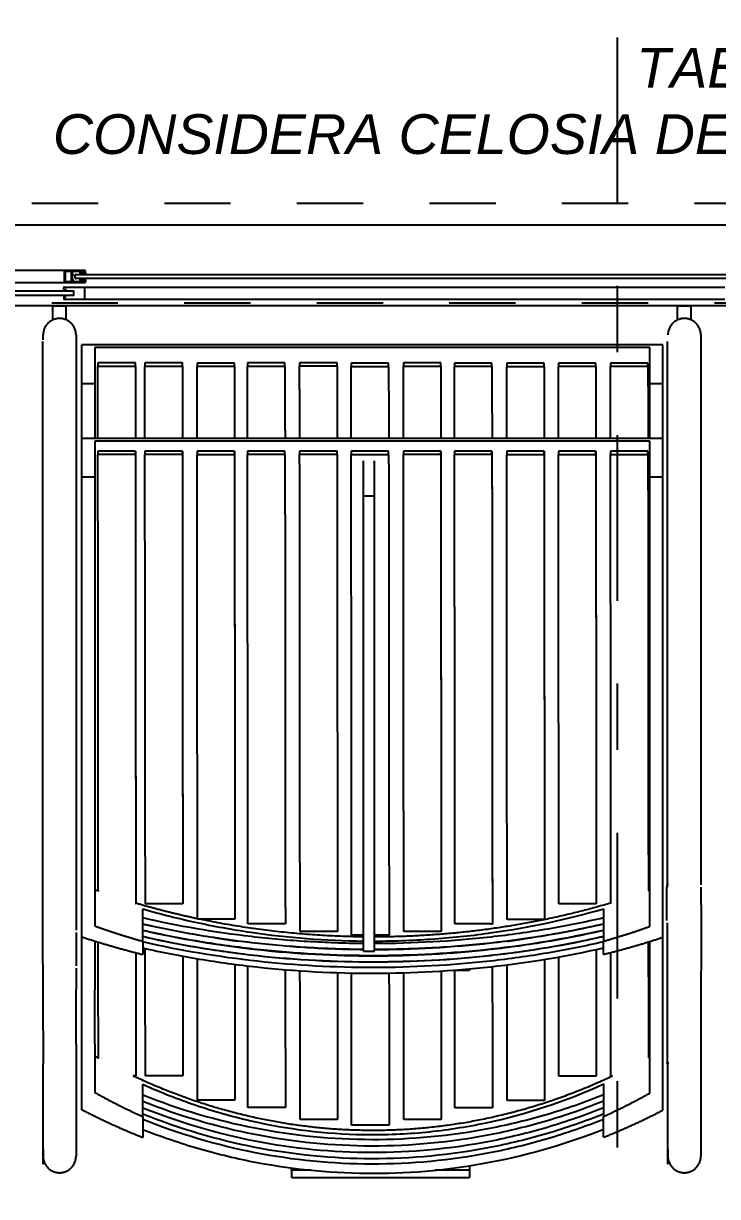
# Model space of a CAD drawing. Header units: millimetres. Extents: x 340 to 1003762, y 22 to 362022.
# Drawn here: x 395.255 to 396.302, y 86.805 to 88.574 of the extents above; entities that cross this region are included whole.
import ezdxf
from ezdxf.xclip import XClip

# ---------------------------------------------------------------- set-up
doc = ezdxf.new("R2010")
doc.units = ezdxf.units.MM
doc.header["$XCLIPFRAME"] = 0
for name, pattern in [('LSBB_P_002 - PLANTA 1° NIVEL SALA DE VENTAS$0$DASHDOT2', [0.5, 0.25, -0.125, 0, -0.125]), ('LSBB_P_002 - PLANTA 1° NIVEL SALA DE VENTAS$0$HIDDEN', [0.375, 0.25, -0.125]), ('LSBB_P_002 - PLANTA 1° NIVEL SALA DE VENTAS$0$HIDDEN2', [0.1875, 0.125, -0.0625])]:
    doc.linetypes.add(name, pattern=pattern)
for name, color, linetype in [('LSBB_P_002 - PLANTA 1° NIVEL SALA DE VENTAS$0$A-LAYOUT', 7, 'Continuous'), ('LSBB_P_002 - PLANTA 1° NIVEL SALA DE VENTAS$0$A-SALA-MUEB-ESPC', 1, 'Continuous'), ('LSBB_P_002 - PLANTA 1° NIVEL SALA DE VENTAS$0$A-Textos', 2, 'Continuous'), ('LSBB_P_002 - PLANTA 1° NIVEL SALA DE VENTAS$0$A-VENTANAS', 8, 'Continuous'), ('LSBB_P_002 - PLANTA 1° NIVEL SALA DE VENTAS$0$CRISTAL', 2, 'Continuous'), ('LSBB_P_002 - PLANTA 1° NIVEL SALA DE VENTAS$0$EJES', 8, 'LSBB_P_002 - PLANTA 1° NIVEL SALA DE VENTAS$0$DASHDOT2'), ('LSBB_P_002 - PLANTA 1° NIVEL SALA DE VENTAS$0$PROYECCIONES', 6, 'LSBB_P_002 - PLANTA 1° NIVEL SALA DE VENTAS$0$HIDDEN'), ('LSBB_P_002 - PLANTA 1° NIVEL SALA DE VENTAS$0$VIDRIOFONDOS', 4, 'Continuous'), ('XREF', 7, 'Continuous')]:
    doc.layers.add(name, color=color, linetype=linetype)
doc.styles.add('LSBB_P_002 - PLANTA 1° NIVEL SALA DE VENTAS$0$ROMANS', font='romans')

# ---------------------------------------------------------------- blocks, each defined once
blk = doc.blocks.new('LSBB_P_002 - PLANTA 1° NIVEL SALA DE VENTAS$0$A$C287752531')
at = {"color": 0, "linetype": 'ByBlock'}
for p, q in [((-0.2544, 0.0027), (-0.2544, -0.0146)), ((-0.2232, 0.0032), (-0.2539, 0.0032)), ((-0.2227, -0.0006), (-0.2227, 0.0027)), ((0.7477, -0.0006), (0.7477, 0.0027)), ((0.7482, 0.0032), (0.7789, 0.0032)), ((0.7794, 0.0027), (0.7794, -0.0146)), ((-0.2232, -0.0152), (-0.2539, -0.0152)), ((-0.2257, -0.0001), (-0.2257, -0.0008)), ((-0.2257, -0.0118), (-0.2257, -0.0112)), ((-0.2232, -0.0011), (-0.2254, -0.0011)), ((-0.2232, -0.0108), (-0.2254, -0.0108)), ((-0.2227, -0.0114), (-0.2227, -0.0146)), ((0.7477, -0.0114), (0.7477, -0.0146)), ((0.7482, -0.0011), (0.7503, -0.0011)), ((0.7482, -0.0108), (0.7503, -0.0108)), ((0.7482, -0.0152), (0.7789, -0.0152)), ((0.7507, -0.0001), (0.7507, -0.0008)), ((0.7507, -0.0118), (0.7507, -0.0112))]:
    blk.add_line(p, q, dxfattribs=at)
for centre, radius, start, end in [((-0.2539, 0.0027), 0.00054, 90, 180), ((-0.2254, -0.0001), 0.000324, 90, 180), ((-0.2232, 0.0027), 0.00054, 360, 90), ((0.7482, 0.0027), 0.00054, 90, 180), ((0.7789, 0.0027), 0.00054, 360, 90), ((-0.2539, -0.0146), 0.00054, 180, 270), ((-0.2254, -0.0008), 0.000324, 180, 270), ((-0.2254, -0.0112), 0.000324, 90, 180), ((-0.2254, -0.0118), 0.000324, 180, 270), ((-0.2232, -0.0006), 0.00054, 270, 360), ((-0.2232, -0.0114), 0.00054, 360, 90), ((-0.2232, -0.0146), 0.00054, 270, 360), ((0.7482, -0.0006), 0.00054, 180, 270), ((0.7482, -0.0114), 0.00054, 90, 180), ((0.7482, -0.0146), 0.00054, 180, 270), ((0.7503, -0.0008), 0.000324, 270, 360), ((0.7503, -0.0112), 0.000324, 360, 90), ((0.7789, -0.0146), 0.00054, 270, 360)]:
    blk.add_arc(centre, radius, start, end, dxfattribs=at)
at = {"layer": 'LSBB_P_002 - PLANTA 1° NIVEL SALA DE VENTAS$0$CRISTAL', "color": 8, "linetype": 'ByBlock'}
for p, q in [((-0.2382, -0.0039), (-0.2382, -0.008)), ((0.7621, -0.0028), (-0.2371, -0.0028)), ((-0.2371, -0.0091), (0.7621, -0.0091)), ((0.7632, -0.0039), (0.7632, -0.008))]:
    blk.add_line(p, q, dxfattribs=at)
for centre, start, end in [((-0.2371, -0.0039), 90, 180), ((-0.2371, -0.008), 180, 270), ((0.7621, -0.0039), 0, 90), ((0.7621, -0.008), 270, 0)]:
    blk.add_arc(centre, 0.00108, start, end, dxfattribs=at)
blk = doc.blocks.new('LSBB_P_002 - PLANTA 1° NIVEL SALA DE VENTAS$0$A$C1A6A4195')
at = {"layer": 'LSBB_P_002 - PLANTA 1° NIVEL SALA DE VENTAS$0$A-VENTANAS'}
for p, q in [((-5.343, -0.0499), (-5.343, -0.0326)), ((-5.3118, -0.0321), (-5.3424, -0.0321)), ((-5.3415, -0.0484), (-5.3415, -0.0342)), ((-5.3329, -0.0336), (-5.3409, -0.0336)), ((-5.3324, -0.0484), (-5.3324, -0.0342)), ((-5.3308, -0.0377), (-5.3308, -0.0342)), ((-5.3199, -0.0336), (-5.3302, -0.0336)), ((-5.3193, -0.0359), (-5.3193, -0.0342)), ((-5.3178, -0.0339), (-5.3178, -0.0348)), ((-5.3131, -0.0336), (-5.3175, -0.0336)), ((-5.3167, -0.0351), (-5.3175, -0.0351)), ((-5.3131, -0.0351), (-5.3139, -0.0351)), ((-5.3128, -0.0339), (-5.3128, -0.0348)), ((-5.3113, -0.0359), (-5.3113, -0.0326)), ((-5.3118, -0.0505), (-5.3424, -0.0505)), ((-5.3329, -0.049), (-5.3409, -0.049)), ((-5.3308, -0.0484), (-5.3308, -0.0394)), ((-5.3308, -0.0449), (-5.3308, -0.0484)), ((-5.33, -0.038), (-5.3304, -0.038)), ((-5.33, -0.0391), (-5.3304, -0.0391)), ((-5.33, -0.0445), (-5.3304, -0.0445)), ((-5.33, -0.046), (-5.3304, -0.046)), ((-5.3199, -0.049), (-5.3302, -0.049)), ((-5.3297, -0.0388), (-5.3297, -0.0384)), ((-5.3297, -0.0464), (-5.3297, -0.0468)), ((-5.3193, -0.0467), (-5.3193, -0.0484)), ((-5.3167, -0.0364), (-5.3188, -0.0364)), ((-5.3167, -0.0462), (-5.3188, -0.0462)), ((-5.3178, -0.0486), (-5.3178, -0.0478)), ((-5.3167, -0.0475), (-5.3175, -0.0475)), ((-5.3131, -0.049), (-5.3175, -0.049)), ((-5.3164, -0.0354), (-5.3164, -0.0361)), ((-5.3164, -0.0471), (-5.3164, -0.0465)), ((-5.3142, -0.0354), (-5.3142, -0.0361)), ((-5.3142, -0.0471), (-5.3142, -0.0465)), ((-5.3118, -0.0364), (-5.3139, -0.0364)), ((-5.3118, -0.0462), (-5.3139, -0.0462)), ((-5.3131, -0.0475), (-5.3139, -0.0475)), ((-5.3128, -0.0486), (-5.3128, -0.0478)), ((-5.3113, -0.0467), (-5.3113, -0.0499))]:
    blk.add_line(p, q, dxfattribs=at)
for points in [[(-1.3472, 0.0364), (-6.3071, 0.0364)], [(-1.3064, -0.0852), (-6.3478, -0.0852)]]:
    blk.add_lwpolyline(points, dxfattribs=at)
for centre, radius, start, end in [((-5.3424, -0.0326), 0.00054, 90, 180), ((-5.3409, -0.0342), 0.00054, 90, 180), ((-5.3329, -0.0342), 0.00054, 0, 90), ((-5.3302, -0.0342), 0.00054, 90, 180), ((-5.3199, -0.0342), 0.00054, 0, 90), ((-5.3175, -0.0339), 0.000324, 90, 180), ((-5.3175, -0.0348), 0.000324, 180, 270), ((-5.3167, -0.0354), 0.000324, 0, 90), ((-5.3139, -0.0354), 0.000324, 90, 180), ((-5.3131, -0.0339), 0.000324, 0, 90), ((-5.3131, -0.0348), 0.000324, 270, 0), ((-5.3118, -0.0326), 0.00054, 0, 90), ((-5.3424, -0.0499), 0.00054, 180, 270), ((-5.3409, -0.0484), 0.00054, 180, 270), ((-5.3329, -0.0484), 0.00054, 270, 360), ((-5.3304, -0.0377), 0.000324, 180, 270), ((-5.3304, -0.0394), 0.000324, 90, 180), ((-5.3304, -0.0449), 0.000324, 90, 180), ((-5.3304, -0.0457), 0.000324, 180, 270), ((-5.3302, -0.0484), 0.00054, 180, 270), ((-5.33, -0.0384), 0.000324, 0, 90), ((-5.33, -0.0388), 0.000324, 270, 0), ((-5.33, -0.0464), 0.000324, 360, 90), ((-5.33, -0.0468), 0.000324, 270, 360), ((-5.3199, -0.0484), 0.00054, 270, 360), ((-5.3188, -0.0359), 0.00054, 180, 270), ((-5.3188, -0.0467), 0.00054, 90, 180), ((-5.3175, -0.0478), 0.000324, 90, 180), ((-5.3175, -0.0486), 0.000324, 180, 270), ((-5.3167, -0.0361), 0.000324, 270, 0), ((-5.3167, -0.0465), 0.000324, 360, 90), ((-5.3167, -0.0471), 0.000324, 270, 360), ((-5.3139, -0.0361), 0.000324, 180, 270), ((-5.3139, -0.0465), 0.000324, 90, 180), ((-5.3139, -0.0471), 0.000324, 180, 270), ((-5.3131, -0.0478), 0.000324, 360, 90), ((-5.3131, -0.0486), 0.000324, 270, 360), ((-5.3118, -0.0359), 0.00054, 270, 0), ((-5.3118, -0.0467), 0.00054, 360, 90), ((-5.3118, -0.0499), 0.00054, 270, 360)]:
    blk.add_arc(centre, radius, start, end, dxfattribs=at)
at = {"layer": 'LSBB_P_002 - PLANTA 1° NIVEL SALA DE VENTAS$0$CRISTAL', "color": 8, "linetype": 'ByBlock'}
for p, q in [((-5.3267, -0.0433), (-5.3267, -0.0392)), ((-5.3256, -0.0382), (-4.3296, -0.0382)), ((-4.3296, -0.0444), (-5.3256, -0.0444)), ((-5.3193, -0.0359), (-5.3193, -0.0382)), ((-5.3193, -0.048), (-5.3193, -0.0444)), ((-5.3112, -0.0356), (-5.3107, -0.0382)), ((-5.3112, -0.0483), (-5.3104, -0.0444))]:
    blk.add_line(p, q, dxfattribs=at)
for centre, start, end in [((-5.3256, -0.0392), 89.8069, 180), ((-5.3256, -0.0433), 180, 270.4817)]:
    blk.add_arc(centre, 0.00108, start, end, dxfattribs=at)
at = {"layer": 'LSBB_P_002 - PLANTA 1° NIVEL SALA DE VENTAS$0$VIDRIOFONDOS', "color": 8}
for p, q in [((-5.342, -0.0321), (-6.3441, -0.0321)), ((-5.342, -0.0505), (-6.3441, -0.0505)), ((-5.3308, -0.0571), (-4.3461, -0.0571)), ((-5.3308, -0.0755), (-4.3461, -0.0755))]:
    blk.add_line(p, q, dxfattribs=at)
at = {"layer": 'LSBB_P_002 - PLANTA 1° NIVEL SALA DE VENTAS$0$A-VENTANAS', "rotation": 180.0000015709251}
blk.add_blockref('LSBB_P_002 - PLANTA 1° NIVEL SALA DE VENTAS$0$A$C287752531', (-5.5667, -0.0723), dxfattribs=at)
blk = doc.blocks.new('LSBB_P_002 - PLANTA 1° NIVEL SALA DE VENTAS$0$PANGRANEL')
at = {"layer": 'LSBB_P_002 - PLANTA 1° NIVEL SALA DE VENTAS$0$A-SALA-MUEB-ESPC', "ltscale": 0.3}
for p, q in [((0.4839, 0.4115), (0.4835, 0.2123)), ((-0.5101, 0.3736), (-0.5091, 0.1716)), ((-0.4593, 0.202), (-0.4593, 0.2836)), ((-0.4504, 0.202), (-0.4504, 0.2836)), ((-0.4309, 0.202), (-0.4309, 0.2836)), ((-0.4257, 0.202), (-0.4258, 0.2836))]:
    blk.add_line(p, q, dxfattribs=at)
for points, degree in [([(-0.4948, 1.3156), (-0.4846, 1.3156), (-0.4745, 1.3156)], 2), ([(-0.4948, 1.3156), (-0.4948, 1.3048), (-0.4948, 1.2939)], 2), ([(-0.4745, 1.3156), (-0.4745, 1.305), (-0.4745, 1.2943)], 2), ([(0.448, 1.3156), (0.4581, 1.3156), (0.4682, 1.3156)], 2), ([(0.448, 1.3156), (0.448, 1.3048), (0.448, 1.2939)], 2), ([(0.4682, 1.3156), (0.4682, 1.305), (0.4682, 1.2943)], 2), ([(-0.5101, 1.2618), (-0.5101, 0.8177), (-0.5101, 0.3736)], 2), ([(-0.5091, 1.2642), (-0.5091, 1.2678), (-0.5091, 1.2715)], 2), ([(-0.4593, 1.2715), (-0.4593, 0.8225), (-0.4593, 0.3735)], 2), ([(0.4326, 1.2618), (0.4326, 0.852), (0.4326, 0.4423)], 2), ([(0.4835, 1.2715), (0.4835, 0.8567), (0.4835, 0.442)], 2), ([(-0.4504, 1.1978), (-0.4504, 1.2272), (-0.4504, 1.2566)], 2), ([(0.4259, 1.2566), (-0.0122, 1.2566), (-0.4504, 1.2566)], 2), ([(0.4065, 1.2524), (-0.0122, 1.2524), (-0.4309, 1.2524)], 2), ([(-0.4309, 1.2524), (-0.4309, 1.2251), (-0.4309, 1.1978)], 2), ([(0.4065, 1.1978), (0.4065, 1.2251), (0.4065, 1.2524)], 2), ([(0.4259, 1.1978), (0.4259, 1.2272), (0.4259, 1.2566)], 2), ([(-0.4263, 1.2292), (-0.4263, 1.2265), (-0.4263, 1.2239)], 2), ([(-0.3698, 1.2292), (-0.3981, 1.2292), (-0.4263, 1.2292)], 2), ([(-0.4263, 1.1154), (-0.4263, 1.1696), (-0.4263, 1.2239)], 2), ([(-0.3698, 1.2238), (-0.3981, 1.2239), (-0.4263, 1.2239)], 2), ([(-0.3698, 1.2238), (-0.3698, 1.2265), (-0.3698, 1.2292)], 2), ([(-0.3698, 1.2238), (-0.3698, 1.1696), (-0.3698, 1.1154)], 2), ([(-0.3554, 1.2292), (-0.3554, 1.2265), (-0.3554, 1.2238)], 2), ([(-0.2989, 1.2292), (-0.3271, 1.2292), (-0.3554, 1.2292)], 2), ([(-0.3553, 1.1154), (-0.3553, 1.1696), (-0.3554, 1.2238)], 2), ([(-0.2989, 1.2238), (-0.3271, 1.2238), (-0.3554, 1.2238)], 2), ([(-0.2989, 1.2238), (-0.2989, 1.2265), (-0.2989, 1.2292)], 2), ([(-0.2989, 1.2238), (-0.2988, 1.1696), (-0.2988, 1.1154)], 2), ([(-0.2767, 1.229), (-0.2767, 1.2263), (-0.2767, 1.2237)], 2), ([(-0.2202, 1.229), (-0.2484, 1.229), (-0.2767, 1.229)], 2), ([(-0.2766, 1.1154), (-0.2767, 1.1695), (-0.2767, 1.2237)], 2), ([(-0.2202, 1.2237), (-0.2484, 1.2237), (-0.2767, 1.2237)], 2), ([(-0.2202, 1.2237), (-0.2202, 1.2263), (-0.2202, 1.229)], 2), ([(-0.2202, 1.2237), (-0.2202, 1.1695), (-0.2201, 1.1154)], 2), ([(-0.2006, 1.2292), (-0.2006, 1.2266), (-0.2006, 1.2239)], 2), ([(-0.1441, 1.2292), (-0.1723, 1.2292), (-0.2006, 1.2292)], 2), ([(-0.2005, 1.1154), (-0.2006, 1.1696), (-0.2006, 1.2239)], 2), ([(-0.1441, 1.2239), (-0.1723, 1.2239), (-0.2006, 1.2239)], 2), ([(-0.1441, 1.2239), (-0.1441, 1.2265), (-0.1441, 1.2292)], 2), ([(-0.1441, 1.2239), (-0.1441, 1.1696), (-0.144, 1.1154)], 2), ([(-0.1219, 1.2294), (-0.1219, 1.2268), (-0.1219, 1.2241)], 2), ([(-0.0654, 1.2294), (-0.0937, 1.2294), (-0.1219, 1.2294)], 2), ([(-0.1218, 1.1154), (-0.1219, 1.1698), (-0.1219, 1.2241)], 2), ([(-0.0654, 1.2241), (-0.0937, 1.2241), (-0.1219, 1.2241)], 2), ([(-0.0654, 1.2241), (-0.0654, 1.2267), (-0.0654, 1.2294)], 2), ([(-0.0654, 1.2241), (-0.0654, 1.1697), (-0.0654, 1.1154)], 2), ([(-0.0441, 1.2288), (-0.0441, 1.2261), (-0.0441, 1.2235)], 2), ([(0.0124, 1.2288), (-0.0158, 1.2288), (-0.0441, 1.2288)], 2), ([(-0.044, 1.1154), (-0.0441, 1.1694), (-0.0441, 1.2235)], 2), ([(0.0124, 1.2234), (-0.0158, 1.2235), (-0.0441, 1.2235)], 2), ([(0.0124, 1.2234), (0.0124, 1.2261), (0.0124, 1.2288)], 2), ([(0.0124, 1.2234), (0.0124, 1.1694), (0.0125, 1.1154)], 2), ([(0.0346, 1.2294), (0.0346, 1.2267), (0.0346, 1.224)], 2), ([(0.0911, 1.2294), (0.0628, 1.2294), (0.0346, 1.2294)], 2), ([(0.0347, 1.1154), (0.0346, 1.1697), (0.0346, 1.224)], 2), ([(0.0911, 1.224), (0.0628, 1.224), (0.0346, 1.224)], 2), ([(0.0911, 1.224), (0.0911, 1.2267), (0.0911, 1.2294)], 2), ([(0.0911, 1.224), (0.0911, 1.1697), (0.0912, 1.1154)], 2), ([(0.1118, 1.2291), (0.1118, 1.2265), (0.1118, 1.2238)], 2), ([(0.1683, 1.2291), (0.1401, 1.2291), (0.1118, 1.2291)], 2), ([(0.1119, 1.1154), (0.1119, 1.1696), (0.1118, 1.2238)], 2), ([(0.1683, 1.2238), (0.1401, 1.2238), (0.1118, 1.2238)], 2), ([(0.1683, 1.2238), (0.1683, 1.2264), (0.1683, 1.2291)], 2), ([(0.1683, 1.2238), (0.1683, 1.1696), (0.1684, 1.1154)], 2), ([(0.1905, 1.2289), (0.1905, 1.2262), (0.1905, 1.2235)], 2), ([(0.247, 1.2288), (0.2188, 1.2289), (0.1905, 1.2289)], 2), ([(0.1906, 1.1154), (0.1905, 1.1695), (0.1905, 1.2235)], 2), ([(0.247, 1.2235), (0.2188, 1.2235), (0.1905, 1.2235)], 2), ([(0.247, 1.2235), (0.247, 1.2262), (0.247, 1.2288)], 2), ([(0.247, 1.2235), (0.247, 1.1695), (0.2471, 1.1154)], 2), ([(0.2685, 1.229), (0.2685, 1.2263), (0.2685, 1.2236)], 2), ([(0.325, 1.229), (0.2968, 1.229), (0.2685, 1.229)], 2), ([(0.2686, 1.1154), (0.2686, 1.1695), (0.2685, 1.2236)], 2), ([(0.325, 1.2236), (0.2968, 1.2236), (0.2686, 1.2236)], 2), ([(0.325, 1.2236), (0.325, 1.2263), (0.325, 1.229)], 2), ([(0.325, 1.2236), (0.3251, 1.1695), (0.3251, 1.1154)], 2), ([(0.3472, 1.229), (0.3472, 1.2263), (0.3472, 1.2236)], 2), ([(0.4037, 1.2289), (0.3755, 1.2289), (0.3472, 1.229)], 2), ([(0.3473, 1.1154), (0.3473, 1.1695), (0.3472, 1.2236)], 2), ([(0.4037, 1.2236), (0.3755, 1.2236), (0.3472, 1.2236)], 2), ([(0.4037, 1.2236), (0.4037, 1.2263), (0.4037, 1.2289)], 2), ([(0.4037, 1.2236), (0.4038, 1.1695), (0.4038, 1.1154)], 2), ([(-0.4504, 1.1154), (-0.4504, 1.1566), (-0.4504, 1.1978)], 2), ([(-0.4309, 1.1978), (-0.4406, 1.1978), (-0.4504, 1.1978)], 2), ([(-0.4309, 1.1978), (-0.4309, 1.1566), (-0.4309, 1.1154)], 2), ([(0.4065, 1.1154), (0.4065, 1.1566), (0.4065, 1.1978)], 2), ([(0.4259, 1.1978), (0.4162, 1.1978), (0.4065, 1.1978)], 2), ([(0.4259, 1.1154), (0.4259, 1.1566), (0.4259, 1.1978)], 2), ([(-0.4504, 1.0568), (-0.4504, 1.0861), (-0.4504, 1.1154)], 2), ([(0.4259, 1.1154), (-0.0122, 1.1154), (-0.4504, 1.1154)], 2), ([(0.4259, 1.0568), (0.4259, 1.0861), (0.4259, 1.1154)], 2), ([(0.4065, 1.1113), (-0.0122, 1.1113), (-0.4309, 1.1113)], 2), ([(-0.4309, 1.1113), (-0.4309, 1.084), (-0.4309, 1.0568)], 2), ([(0.4065, 1.0568), (0.4065, 1.084), (0.4065, 1.1113)], 2), ([(-0.4263, 1.0962), (-0.4263, 1.0936), (-0.4263, 1.0909)], 2), ([(-0.3698, 1.0962), (-0.3981, 1.0962), (-0.4263, 1.0962)], 2), ([(-0.4257, 0.4323), (-0.426, 0.7616), (-0.4263, 1.0909)], 2), ([(-0.3698, 1.0909), (-0.3981, 1.0909), (-0.4263, 1.0909)], 2), ([(-0.3698, 1.0909), (-0.3698, 1.0936), (-0.3698, 1.0962)], 2), ([(-0.3698, 1.0962), (-0.3695, 0.7572), (-0.3692, 0.4181)], 2), ([(-0.3698, 1.0909), (-0.3695, 0.752), (-0.3692, 0.413)], 2), ([(-0.3554, 1.0962), (-0.3554, 1.0936), (-0.3554, 1.0909)], 2), ([(-0.3547, 0.413), (-0.3551, 0.752), (-0.3554, 1.0909)], 2), ([(-0.2989, 1.0909), (-0.3271, 1.0909), (-0.3554, 1.0909)], 2), ([(-0.2989, 1.0962), (-0.3271, 1.0962), (-0.3553, 1.0962)], 2), ([(-0.2989, 1.0909), (-0.2989, 1.0935), (-0.2989, 1.0962)], 2), ([(-0.2989, 1.0962), (-0.2986, 0.7571), (-0.2983, 0.4181)], 2), ([(-0.2989, 1.0909), (-0.2986, 0.752), (-0.2983, 0.413)], 2), ([(-0.2767, 1.0961), (-0.2767, 1.0935), (-0.2767, 1.0908)], 2), ([(-0.2202, 1.0961), (-0.2484, 1.0961), (-0.2767, 1.0961)], 2), ([(-0.2761, 0.3898), (-0.2764, 0.7403), (-0.2767, 1.0908)], 2), ([(-0.2202, 1.0908), (-0.2484, 1.0908), (-0.2767, 1.0908)], 2), ([(-0.2202, 1.0908), (-0.2202, 1.0934), (-0.2202, 1.0961)], 2), ([(-0.2202, 1.0961), (-0.2199, 0.7455), (-0.2196, 0.3949)], 2), ([(-0.2202, 1.0908), (-0.2199, 0.7403), (-0.2196, 0.3898)], 2), ([(-0.2006, 1.0962), (-0.2006, 1.0936), (-0.2006, 1.091)], 2), ([(-0.1441, 1.0962), (-0.1723, 1.0962), (-0.2006, 1.0962)], 2), ([(-0.2, 0.3828), (-0.2003, 0.7369), (-0.2006, 1.091)], 2), ([(-0.1441, 1.0909), (-0.1723, 1.091), (-0.2006, 1.091)], 2), ([(-0.1441, 1.0909), (-0.1441, 1.0936), (-0.1441, 1.0962)], 2), ([(-0.1441, 1.0909), (-0.1438, 0.7369), (-0.1435, 0.3828)], 2), ([(-0.1219, 1.0963), (-0.1219, 1.0937), (-0.1219, 1.0911)], 2), ([(-0.0654, 1.0963), (-0.0937, 1.0963), (-0.1219, 1.0963)], 2), ([(-0.1213, 0.3715), (-0.1216, 0.7313), (-0.1219, 1.0911)], 2), ([(-0.0654, 1.0911), (-0.0937, 1.0911), (-0.1219, 1.0911)], 2), ([(-0.0654, 1.0911), (-0.0654, 1.0937), (-0.0654, 1.0963)], 2), ([(-0.0654, 1.0911), (-0.0651, 0.7313), (-0.0648, 0.3715)], 2), ([(-0.0441, 1.0959), (-0.0441, 1.0933), (-0.0441, 1.0907)], 2), ([(0.0124, 1.0959), (-0.0158, 1.0959), (-0.0441, 1.0959)], 2), ([(-0.0435, 0.3659), (-0.0438, 0.7283), (-0.0441, 1.0907)], 2), ([(0.0124, 1.0907), (-0.0158, 1.0907), (-0.0441, 1.0907)], 2), ([(-0.0257, 1.0289), (-0.0257, 1.0553), (-0.0257, 1.0817)], 2), ([(-0.009, 1.0289), (-0.009, 1.0553), (-0.009, 1.0817)], 2), ([(0.0124, 1.0907), (0.0124, 1.0933), (0.0124, 1.0959)], 2), ([(0.0124, 1.0907), (0.0127, 0.7283), (0.013, 0.3659)], 2), ([(0.0346, 1.0963), (0.0346, 1.0937), (0.0346, 1.0911)], 2), ([(0.0911, 1.0963), (0.0629, 1.0963), (0.0346, 1.0963)], 2), ([(0.0352, 0.3715), (0.0349, 0.7313), (0.0346, 1.0911)], 2), ([(0.0911, 1.091), (0.0629, 1.0911), (0.0346, 1.0911)], 2), ([(0.0911, 1.091), (0.0911, 1.0937), (0.0911, 1.0963)], 2), ([(0.0911, 1.0963), (0.0914, 0.7364), (0.0917, 0.3766)], 2), ([(0.0911, 1.091), (0.0914, 0.7312), (0.0917, 0.3714)], 2), ([(0.1118, 1.0962), (0.1118, 1.0935), (0.1118, 1.0909)], 2), ([(0.1125, 0.3828), (0.1121, 0.7368), (0.1118, 1.0909)], 2), ([(0.1683, 1.0909), (0.1401, 1.0909), (0.1118, 1.0909)], 2), ([(0.1683, 1.0961), (0.1401, 1.0961), (0.1119, 1.0962)], 2), ([(0.1683, 1.0909), (0.1683, 1.0935), (0.1683, 1.0961)], 2), ([(0.1683, 1.0961), (0.1686, 0.742), (0.1689, 0.3879)], 2), ([(0.1683, 1.0909), (0.1686, 0.7368), (0.1689, 0.3827)], 2), ([(0.1905, 1.096), (0.1905, 1.0934), (0.1905, 1.0907)], 2), ([(0.247, 1.096), (0.2188, 1.096), (0.1905, 1.096)], 2), ([(0.1911, 0.3897), (0.1908, 0.7402), (0.1905, 1.0907)], 2), ([(0.247, 1.0907), (0.2188, 1.0907), (0.1905, 1.0907)], 2), ([(0.247, 1.0907), (0.247, 1.0933), (0.247, 1.096)], 2), ([(0.247, 1.096), (0.2473, 0.7454), (0.2476, 0.3948)], 2), ([(0.247, 1.0907), (0.2473, 0.7402), (0.2476, 0.3897)], 2), ([(0.2685, 1.0961), (0.2685, 1.0934), (0.2685, 1.0908)], 2), ([(0.325, 1.096), (0.2968, 1.096), (0.2686, 1.0961)], 2), ([(0.2692, 0.4129), (0.2689, 0.7519), (0.2685, 1.0908)], 2), ([(0.325, 1.0908), (0.2968, 1.0908), (0.2686, 1.0908)], 2), ([(0.325, 1.0908), (0.325, 1.0934), (0.325, 1.096)], 2), ([(0.325, 1.096), (0.3254, 0.757), (0.3257, 0.418)], 2), ([(0.325, 1.0908), (0.3254, 0.7518), (0.3257, 0.4129)], 2), ([(0.3472, 1.096), (0.3472, 1.0934), (0.3472, 1.0908)], 2), ([(0.3479, 0.4129), (0.3475, 0.7518), (0.3472, 1.0908)], 2), ([(0.4037, 1.096), (0.3755, 1.096), (0.3473, 1.096)], 2), ([(0.4037, 1.0908), (0.3755, 1.0908), (0.3473, 1.0908)], 2), ([(0.4037, 1.0908), (0.4037, 1.0934), (0.4037, 1.096)], 2), ([(0.4037, 1.096), (0.404, 0.7644), (0.4043, 0.4327)], 2), ([(0.4037, 1.0908), (0.404, 0.7617), (0.4043, 0.4327)], 2), ([(-0.4504, 0.3632), (-0.4504, 0.71), (-0.4504, 1.0568)], 2), ([(-0.4309, 1.0568), (-0.4406, 1.0568), (-0.4504, 1.0568)], 2), ([(-0.4309, 1.0568), (-0.4309, 0.7182), (-0.4309, 0.3797)], 2), ([(0.4065, 0.3791), (0.4065, 0.7179), (0.4065, 1.0568)], 2), ([(0.4259, 1.0568), (0.4162, 1.0568), (0.4065, 1.0568)], 2), ([(0.4259, 0.3626), (0.4259, 0.7097), (0.4259, 1.0568)], 2), ([(-0.0257, 1.0289), (-0.0174, 1.0289), (-0.009, 1.0289)], 2), ([(-0.0257, 0.3418), (-0.0257, 0.6854), (-0.0257, 1.0289)], 2), ([(-0.009, 0.3418), (-0.009, 0.6854), (-0.009, 1.0289)], 2), ([(0.4321, 0.3882), (0.4321, 0.4133), (0.4321, 0.4385)], 2), ([(0.4839, 0.4115), (0.4839, 0.425), (0.4839, 0.4385)], 2), ([(-0.3692, 0.413), (-0.3693, 0.413), (-0.3694, 0.413)], 2), ([(-0.2983, 0.413), (-0.3265, 0.413), (-0.3547, 0.413)], 2), ([(0.3257, 0.4129), (0.2974, 0.4129), (0.2692, 0.4129)], 2), ([(-0.3585, 0.3566), (-0.3585, 0.381), (-0.3585, 0.4054)], 2), ([(-0.2196, 0.3898), (-0.2478, 0.3898), (-0.2761, 0.3898)], 2), ([(0.2476, 0.3897), (0.2194, 0.3897), (0.1911, 0.3897)], 2), ([(0.3367, 0.4056), (0.3367, 0.3812), (0.3367, 0.3568)], 2), ([(-0.3549, 0.3816), (-0.3549, 0.3818), (-0.3549, 0.3819)], 2), ([(-0.3549, 0.372), (-0.3549, 0.3723), (-0.3549, 0.3726)], 2), ([(-0.1435, 0.3828), (-0.1717, 0.3828), (-0.2, 0.3828)], 2), ([(0.1689, 0.3827), (0.1407, 0.3828), (0.1125, 0.3828)], 2), ([(0.3255, 0.3804), (0.3255, 0.3802), (0.3255, 0.3801)], 2), ([(0.4326, 0.3844), (0.4326, 0.279), (0.4326, 0.1736)], 2), ([(-0.4588, 0.3195), (-0.4588, 0.3447), (-0.4588, 0.3699)], 2), ([(-0.4504, 0.2836), (-0.4504, 0.3234), (-0.4504, 0.3632)], 2), ([(-0.4309, 0.3569), (-0.4309, 0.3203), (-0.4309, 0.2836)], 2), ([(-0.4258, 0.2836), (-0.4258, 0.3195), (-0.4258, 0.3554)], 2), ([(-0.3585, 0.3566), (-0.3585, 0.3466), (-0.3585, 0.3367)], 2), ([(-0.2984, 0.3704), (-0.2984, 0.3702), (-0.2984, 0.37)], 2), ([(-0.2984, 0.3611), (-0.2984, 0.3607), (-0.2984, 0.3604)], 2), ([(-0.2762, 0.366), (-0.2762, 0.3663), (-0.2762, 0.3665)], 2), ([(-0.2762, 0.3564), (-0.2762, 0.3568), (-0.2762, 0.3572)], 2), ([(-0.2197, 0.3576), (-0.2197, 0.3575), (-0.2197, 0.3575)], 2), ([(-0.0648, 0.3715), (-0.093, 0.3715), (-0.1213, 0.3715)], 2), ([(-0.0257, 0.3659), (-0.0346, 0.3659), (-0.0435, 0.3659)], 2), ([(0.013, 0.3659), (0.002, 0.3659), (-0.009, 0.3659)], 2), ([(0.0917, 0.3714), (0.0635, 0.3714), (0.0352, 0.3715)], 2), ([(0.2475, 0.3655), (0.2475, 0.3652), (0.2475, 0.365)], 2), ([(0.2475, 0.3562), (0.2475, 0.3558), (0.2475, 0.3554)], 2), ([(0.269, 0.3687), (0.269, 0.369), (0.269, 0.3692)], 2), ([(0.2691, 0.3591), (0.2691, 0.3595), (0.2691, 0.3599)], 2), ([(0.3255, 0.3711), (0.3255, 0.3708), (0.3255, 0.3705)], 2), ([(0.3255, 0.3615), (0.3255, 0.3614), (0.3255, 0.3613)], 2), ([(0.3367, 0.3369), (0.3367, 0.3468), (0.3367, 0.3568)], 2), ([(0.4042, 0.3557), (0.4043, 0.2683), (0.4043, 0.181)], 2), ([(0.4065, 0.1276), (0.4065, 0.242), (0.4065, 0.3564)], 2), ([(0.4259, 0.1016), (0.4259, 0.2321), (0.4259, 0.3626)], 2), ([(-0.3693, 0.3394), (-0.3693, 0.2464), (-0.3692, 0.1534)], 2), ([(-0.3547, 0.1534), (-0.3548, 0.2496), (-0.3549, 0.3457)], 2), ([(-0.2984, 0.3515), (-0.2984, 0.3513), (-0.2984, 0.3512)], 2), ([(-0.2762, 0.3473), (-0.2762, 0.3474), (-0.2762, 0.3476)], 2), ([(-0.2197, 0.3488), (-0.2197, 0.3483), (-0.2197, 0.3478)], 2), ([(-0.2197, 0.3392), (-0.2197, 0.3389), (-0.2197, 0.3387)], 2), ([(-0.2001, 0.3454), (-0.2001, 0.3459), (-0.2001, 0.3463)], 2), ([(-0.2001, 0.3362), (-0.2001, 0.3365), (-0.2001, 0.3367)], 2), ([(-0.1436, 0.3407), (-0.1436, 0.3402), (-0.1436, 0.3397)], 2), ([(-0.1344, 0.3486), (-0.1344, 0.3489), (-0.1344, 0.3493)], 2), ([(-0.1344, 0.3389), (-0.1344, 0.3395), (-0.1344, 0.34)], 2), ([(-0.0257, 0.3418), (-0.0174, 0.3418), (-0.009, 0.3418)], 2), ([(0.1344, 0.3512), (0.1344, 0.3508), (0.1344, 0.3505)], 2), ([(0.1344, 0.3419), (0.1344, 0.3414), (0.1344, 0.3408)], 2), ([(0.1688, 0.3454), (0.1688, 0.3449), (0.1688, 0.3444)], 2), ([(0.191, 0.3471), (0.191, 0.3475), (0.191, 0.348)], 2), ([(0.191, 0.3379), (0.191, 0.3382), (0.191, 0.3384)], 2), ([(0.2475, 0.3466), (0.2475, 0.3464), (0.2475, 0.3462)], 2), ([(0.2691, 0.35), (0.2691, 0.3501), (0.2691, 0.3503)], 2), ([(0.3256, 0.3443), (0.3256, 0.2487), (0.3257, 0.1532)], 2), ([(0.3479, 0.1532), (0.3478, 0.2464), (0.3477, 0.3397)], 2), ([(-0.2984, 0.3343), (-0.2983, 0.2438), (-0.2983, 0.1534)], 2), ([(-0.2761, 0.1167), (-0.2761, 0.2235), (-0.2762, 0.3304)], 2), ([(-0.2197, 0.3219), (-0.2196, 0.2193), (-0.2196, 0.1167)], 2), ([(-0.2, 0.1057), (-0.2, 0.2126), (-0.2001, 0.3195)], 2), ([(-0.1436, 0.3311), (-0.1436, 0.3308), (-0.1436, 0.3305)], 2), ([(-0.1344, 0.3298), (-0.1344, 0.3301), (-0.1344, 0.3304)], 2), ([(0.1344, 0.3323), (0.1344, 0.332), (0.1344, 0.3317)], 2), ([(0.1688, 0.3357), (0.1688, 0.3355), (0.1688, 0.3352)], 2), ([(0.1911, 0.1165), (0.1911, 0.2189), (0.191, 0.3212)], 2), ([(0.2475, 0.3294), (0.2476, 0.2229), (0.2476, 0.1165)], 2), ([(0.2692, 0.1532), (0.2691, 0.2431), (0.2691, 0.3331)], 2), ([(-0.4593, 0.3159), (-0.4593, 0.2998), (-0.4593, 0.2836)], 2), ([(-0.1436, 0.3139), (-0.1435, 0.2098), (-0.1435, 0.1057)], 2), ([(-0.1344, 0.3132), (-0.1344, 0.3131), (-0.1344, 0.313)], 2), ([(-0.1344, 0.313), (-0.1333, 0.313), (-0.1321, 0.313)], 2), ([(-0.1213, 0.0878), (-0.1213, 0.2), (-0.1214, 0.3122)], 2), ([(-0.0649, 0.3094), (-0.0648, 0.1986), (-0.0648, 0.0877)], 2), ([(-0.0435, 0.079), (-0.0435, 0.1939), (-0.0436, 0.3088)], 2), ([(0.0129, 0.3087), (0.013, 0.1938), (0.013, 0.079)], 2), ([(0.0352, 0.0877), (0.0352, 0.1984), (0.0351, 0.3092)], 2), ([(0.0916, 0.3118), (0.0917, 0.1997), (0.0917, 0.0877)], 2), ([(0.1095, 0.313), (0.122, 0.313), (0.1344, 0.313)], 2), ([(0.1125, 0.1056), (0.1124, 0.2093), (0.1123, 0.313)], 2), ([(0.1344, 0.315), (0.1344, 0.314), (0.1344, 0.313)], 2), ([(0.1688, 0.3185), (0.1689, 0.2121), (0.1689, 0.1056)], 2), ([(-0.4593, 0.202), (-0.4593, 0.1455), (-0.4593, 0.0889), (-0.4593, 0.0323)], 3), ([(-0.4504, 0.1025), (-0.4504, 0.1523), (-0.4504, 0.202)], 2), ([(-0.4309, 0.202), (-0.4309, 0.1653), (-0.4309, 0.1286)], 2), ([(-0.4257, 0.1803), (-0.4257, 0.1912), (-0.4257, 0.202)], 2), ([(0.4835, 0.2123), (0.4835, 0.1523), (0.4835, 0.0923), (0.4835, 0.0323)], 3), ([(-0.3692, 0.1534), (-0.3712, 0.1534), (-0.3732, 0.1534)], 2), ([(-0.2983, 0.1534), (-0.3265, 0.1534), (-0.3547, 0.1534)], 2), ([(0.3257, 0.1532), (0.2974, 0.1532), (0.2692, 0.1532)], 2), ([(0.3502, 0.1532), (0.349, 0.1532), (0.3479, 0.1532)], 2), ([(-0.3585, 0.092), (-0.3585, 0.1165), (-0.3585, 0.141)], 2), ([(0.3367, 0.1414), (0.3367, 0.1169), (0.3367, 0.0924)], 2), ([(-0.2196, 0.1167), (-0.2478, 0.1167), (-0.2761, 0.1167)], 2), ([(0.2476, 0.1165), (0.2194, 0.1165), (0.1911, 0.1165)], 2), ([(-0.3585, 0.092), (-0.3585, 0.0763), (-0.3585, 0.0606)], 2), ([(-0.1435, 0.1057), (-0.1717, 0.1057), (-0.2, 0.1057)], 2), ([(0.1689, 0.1056), (0.1407, 0.1056), (0.1125, 0.1056)], 2), ([(0.3367, 0.0609), (0.3367, 0.0766), (0.3367, 0.0924)], 2), ([(-0.0648, 0.0877), (-0.093, 0.0877), (-0.1213, 0.0878)], 2), ([(0.013, 0.079), (-0.0152, 0.079), (-0.0435, 0.079)], 2), ([(0.0917, 0.0877), (0.0635, 0.0877), (0.0352, 0.0877)], 2), ([(-0.5091, 0.0323), (-0.5091, 0.0722), (-0.5091, -0.0075), (-0.5091, 0.0323)], 3), ([(0.4337, 0.0323), (0.4337, 0.0722), (0.4337, -0.0075), (0.4337, 0.0323)], 3), ([(0.1344, 0.0179), (0.1344, 0.0146), (0.1344, 0.0112)], 2), ([(-0.1344, 0.0112), (-0.1344, 0.013), (-0.1344, 0.0147)], 2), ([(-0.1344, 0.0112), (-0.1344, 0.0103), (-0.1344, 0.0094)], 2), ([(-0.1051, 0.0112), (-0.1198, 0.0112), (-0.1344, 0.0112)], 2), ([(-0.1344, 0.0094), (-0.1344, 0.0047), (-0.1344, 0)], 2), ([(-0.1344, 0), (0, 0), (0.1344, 0)], 2), ([(0.1344, 0.0112), (0.1085, 0.0112), (0.0826, 0.0112)], 2), ([(0.1344, 0.0112), (0.1344, 0.0103), (0.1344, 0.0094)], 2), ([(0.1344, 0.0094), (0.1344, 0.0047), (0.1344, 0)], 2)]:
    blk.add_open_spline(points, degree=degree, dxfattribs=at)
for points, weights, degree in [([(-0.4842, 1.2963), (-0.509, 1.2963), (-0.5091, 1.2715)], [1, 0.70839372323, 1], 2), ([(-0.4593, 1.2715), (-0.4594, 1.2963), (-0.4842, 1.2963)], [1, 0.70839372323, 1], 2), ([(0.4586, 1.2963), (0.4338, 1.2963), (0.4337, 1.2715)], [1, 0.708393723183, 1], 2), ([(0.4835, 1.2715), (0.4834, 1.2963), (0.4586, 1.2963)], [1, 0.708393723183, 1], 2), ([(0.4337, 0.445), (0.4321, 0.4419), (0.4321, 0.4385)], [1, 0.97396979619, 1], 2), ([(-0.4257, 0.4323), (-0.4283, 0.4332), (-0.4309, 0.4341)], [1, 0.999997179747, 1], 2), ([(0.4065, 0.4335), (0.4054, 0.4331), (0.4043, 0.4327)], [1, 0.999999491863, 1], 2), ([(0.4331, 0.4385), (0.4331, 0.4405), (0.4337, 0.4423)], [1, 0.990177232857, 1], 2), ([(-0.2761, 0.3906), (-0.3231, 0.4005), (-0.3692, 0.4141)], [1, 0.999222262993, 1], 2), ([(0.3479, 0.4144), (0.1759, 0.3635), (-0.009, 0.3632)], [0.993618966168, 0.978553440339, 0.998135968713], 2), ([(-0.0257, 0.3633), (-0.1503, 0.3646), (-0.2722, 0.3898)], [1, 0.995334978699, 1], 2), ([(-0.4309, 0.3797), (-0.3951, 0.367), (-0.3585, 0.3566)], [1, 0.999477631211, 1], 2), ([(0.3367, 0.3568), (0.372, 0.3668), (0.4065, 0.3791)], [1, 0.99951055116, 1], 2), ([(-0.4504, 0.3632), (-0.405, 0.3483), (-0.3585, 0.3367)], [1, 0.999334125474, 1], 2), ([(-0.2492, 0.3622), (-0.2328, 0.3595), (-0.2164, 0.3571)], [1, 0.999930001632, 1], 2), ([(0.191, 0.3567), (0.2088, 0.3593), (0.2266, 0.3622)], [1, 0.999917517647, 1], 2), ([(0.3367, 0.3369), (0.3818, 0.3481), (0.4259, 0.3626)], [1, 0.999371620201, 1], 2), ([(-0.4257, 0.1803), (-0.4283, 0.1817), (-0.4309, 0.1832)], [1, 0.99999482235, 1], 2), ([(0.4065, 0.1822), (0.4054, 0.1816), (0.4043, 0.181)], [1, 0.999999065219, 1], 2), ([(0.4338, 0.1716), (0.4327, 0.1723), (0.4326, 0.1736)], [1, 0.90440250158, 1], 2), ([(0.4337, 0.1742), (0.4337, 0.1729), (0.4338, 0.1716)], [1, 0.999096636263, 1], 2), ([(-0.0256, 0.0713), (-0.2058, 0.0744), (-0.3732, 0.1534)], [1, 0.980569565077, 0.994144244111], 2), ([(0.3502, 0.1532), (0.1692, 0.0679), (-0.0256, 0.0713)], [0.993825761019, 0.977720148767, 1], 2), ([(-0.4309, 0.1286), (-0.3955, 0.1087), (-0.3585, 0.092)], [1, 0.99899548358, 1], 2), ([(0.3367, 0.0924), (0.3724, 0.1085), (0.4065, 0.1276)], [1, 0.999058129911, 1], 2), ([(-0.4504, 0.1025), (-0.4056, 0.0792), (-0.3585, 0.0606)], [1, 0.998664574138, 1], 2), ([(0.3367, 0.0609), (0.3823, 0.079), (0.4259, 0.1016)], [1, 0.998738910732, 1], 2), ([(-0.5091, 0.0323), (-0.509, 0.0075), (-0.4842, 0.0075)], [1, 0.708388101313, 1], 2), ([(-0.5091, 0.0323), (-0.5091, 0.0323), (-0.5091, 0.0323), (-0.5091, 0.0323)], [1, 0.999999988974, 0.999999988974, 1], 3), ([(-0.4842, 0.0075), (-0.4594, 0.0075), (-0.4593, 0.0323)], [1, 0.708388101313, 1], 2), ([(0.4337, 0.0323), (0.4338, 0.0075), (0.4586, 0.0075)], [1, 0.708388101327, 1], 2), ([(0.4337, 0.0323), (0.4337, 0.0323), (0.4337, 0.0323), (0.4337, 0.0323)], [1, 0.999999988969, 0.999999988969, 1], 3), ([(0.4586, 0.0075), (0.4834, 0.0075), (0.4835, 0.0323)], [1, 0.708388101327, 1], 2)]:
    blk.add_rational_spline(points, weights, degree=degree, dxfattribs=at)
for points, knots in [([(-0.3585, 0.4054), (-0.3449, 0.4015), (-0.3187, 0.3944), (-0.2646, 0.3818), (-0.1679, 0.3643), (-0.0826, 0.3577), (-0.0257, 0.357)], [0, 0, 0, 0, 4.278883, 8.174437, 16.731747, 33.872285, 33.872285, 33.872285, 33.872285]), ([(-0.0257, 0.3532), (-0.04, 0.3533), (-0.0682, 0.354), (-0.1246, 0.3567), (-0.2219, 0.3653), (-0.3045, 0.3794), (-0.3585, 0.3918)], [0, 0, 0, 0, 4.282354, 8.502154, 17.008774, 33.708318, 33.708318, 33.708318, 33.708318]), ([(-0.009, 0.357), (0.0068, 0.357), (0.0372, 0.3576), (0.0965, 0.3609), (0.197, 0.3717), (0.2816, 0.3897), (0.3367, 0.4056)], [0, 0, 0, 0, 4.753959, 9.159612, 17.902137, 35.169841, 35.169841, 35.169841, 35.169841]), ([(0.3367, 0.3919), (0.3228, 0.3887), (0.2948, 0.3827), (0.2382, 0.3723), (0.1372, 0.3581), (0.0496, 0.3532), (-0.009, 0.3531)], [0, 0, 0, 0, 4.298635, 8.600345, 17.357149, 35.003274, 35.003274, 35.003274, 35.003274]), ([(-0.3585, 0.3827), (-0.3452, 0.3797), (-0.3184, 0.374), (-0.2638, 0.364), (-0.1666, 0.3503), (-0.0822, 0.3452), (-0.0257, 0.3447)], [0, 0, 0, 0, 4.124725, 8.260871, 16.693433, 33.699898, 33.699898, 33.699898, 33.699898]), ([(-0.0257, 0.3439), (-0.04, 0.344), (-0.0682, 0.3446), (-0.1246, 0.3474), (-0.2219, 0.356), (-0.3045, 0.3701), (-0.3585, 0.3825)], [0, 0, 0, 0, 4.282354, 8.502154, 17.008774, 33.708318, 33.708318, 33.708318, 33.708318]), ([(-0.3585, 0.3734), (-0.3303, 0.367), (-0.2732, 0.3559), (-0.1571, 0.34), (-0.01, 0.3322), (0.1655, 0.3418), (0.2805, 0.3608), (0.3367, 0.3736)], [0, 0, 0, 0, 8.71262, 17.522067, 35.305175, 53.028649, 70.376261, 70.376261, 70.376261, 70.376261]), ([(0.3367, 0.373), (0.3086, 0.3665), (0.2518, 0.3553), (0.1362, 0.3391), (-0.0687, 0.3278), (-0.2445, 0.3467), (-0.3585, 0.3728)], [0, 0, 0, 0, 8.675858, 17.432702, 35.159648, 70.391591, 70.391591, 70.391591, 70.391591]), ([(-0.009, 0.3447), (0.006, 0.3447), (0.035, 0.3451), (0.0936, 0.3476), (0.1944, 0.3559), (0.2805, 0.3702), (0.3367, 0.3829)], [0, 0, 0, 0, 4.525522, 8.748554, 17.648753, 34.996365, 34.996365, 34.996365, 34.996365]), ([(0.3367, 0.3826), (0.3228, 0.3794), (0.2948, 0.3734), (0.2382, 0.363), (0.1372, 0.3488), (0.0496, 0.3439), (-0.009, 0.3438)], [0, 0, 0, 0, 4.298635, 8.600345, 17.357149, 35.003274, 35.003274, 35.003274, 35.003274]), ([(0.3367, 0.3639), (0.3086, 0.3574), (0.2518, 0.3461), (0.1362, 0.3299), (-0.0687, 0.3187), (-0.2445, 0.3376), (-0.3585, 0.3637)], [0, 0, 0, 0, 8.675858, 17.432702, 35.159648, 70.391625, 70.391625, 70.391625, 70.391625]), ([(0.3367, 0.3558), (0.3086, 0.3493), (0.2518, 0.338), (0.1362, 0.3218), (-0.0687, 0.3106), (-0.2445, 0.3295), (-0.3585, 0.3556)], [0, 0, 0, 0, 8.675858, 17.432702, 35.159648, 70.391591, 70.391591, 70.391591, 70.391591]), ([(-0.3549, 0.363), (-0.3271, 0.3568), (-0.2708, 0.3459), (-0.1558, 0.3303), (-0.0095, 0.3226), (0.1655, 0.3322), (0.2805, 0.3512), (0.3367, 0.364)], [0, 0, 0, 0, 8.560988, 17.295221, 34.927762, 52.651235, 69.998847, 69.998847, 69.998847, 69.998847]), ([(-0.3585, 0.3466), (-0.3303, 0.3402), (-0.2732, 0.329), (-0.1571, 0.3131), (-0.01, 0.3053), (0.1655, 0.3149), (0.2805, 0.334), (0.3367, 0.3467)], [0, 0, 0, 0, 8.71262, 17.522067, 35.305175, 53.028649, 70.376261, 70.376261, 70.376261, 70.376261]), ([(-0.5091, 0.0323), (-0.5091, 0.0323), (-0.5091, 0.0413), (-0.5091, 0.0859), (-0.5091, 0.1425), (-0.5091, 0.1716)], [9.02813, 9.02813, 9.02813, 9.02813, 28.890017, 58.839943, 81.347284, 81.347284, 81.347284, 81.347284]), ([(0.4337, 0.0323), (0.4337, 0.0323), (0.4337, 0.0413), (0.4337, 0.0859), (0.4337, 0.1425), (0.4337, 0.1716)], [9.02813, 9.02813, 9.02813, 9.02813, 28.890017, 58.839943, 81.347284, 81.347284, 81.347284, 81.347284]), ([(-0.3585, 0.141), (-0.345, 0.1349), (-0.3189, 0.1238), (-0.265, 0.1041), (-0.169, 0.0767), (-0.0828, 0.066), (-0.0256, 0.065)], [0, 0, 0, 0, 4.486858, 8.52788, 17.284603, 34.535715, 34.535715, 34.535715, 34.535715]), ([(0.3367, 0.1248), (0.3089, 0.1137), (0.2522, 0.094), (0.136, 0.0657), (-0.0126, 0.0515), (-0.1901, 0.069), (-0.3038, 0.1026), (-0.3585, 0.1245)], [0, 0, 0, 0, 9.015105, 18.051679, 35.99114, 53.775372, 71.545035, 71.545035, 71.545035, 71.545035]), ([(-0.0256, 0.065), (-0.0092, 0.0648), (0.0222, 0.0652), (0.0841, 0.0695), (0.1911, 0.086), (0.2799, 0.1155), (0.3367, 0.1414)], [34.535715, 34.535715, 34.535715, 34.535715, 39.476777, 43.983317, 53.237113, 72.020522, 72.020522, 72.020522, 72.020522]), ([(0.3367, 0.1153), (0.3089, 0.1041), (0.2522, 0.0844), (0.136, 0.0561), (-0.0126, 0.0419), (-0.1901, 0.0594), (-0.3038, 0.0931), (-0.3585, 0.115)], [0, 0, 0, 0, 9.015105, 18.051679, 35.99114, 53.775372, 71.545035, 71.545035, 71.545035, 71.545035]), ([(0.3367, 0.1054), (0.3089, 0.0942), (0.2522, 0.0745), (0.136, 0.0462), (-0.0126, 0.032), (-0.1901, 0.0495), (-0.3038, 0.0831), (-0.3585, 0.1051)], [0, 0, 0, 0, 9.016724, 18.053298, 35.992759, 53.776991, 71.546254, 71.546254, 71.546254, 71.546254]), ([(0.3367, 0.0961), (0.3089, 0.0849), (0.2522, 0.0652), (0.136, 0.0369), (-0.0126, 0.0227), (-0.1901, 0.0402), (-0.3038, 0.0739), (-0.3585, 0.0958)], [0, 0, 0, 0, 9.017621, 18.054196, 35.993657, 53.777889, 71.548047, 71.548047, 71.548047, 71.548047]), ([(0.3367, 0.088), (0.3089, 0.0769), (0.2522, 0.0572), (0.136, 0.0288), (-0.0126, 0.0147), (-0.1901, 0.0321), (-0.3038, 0.0658), (-0.3585, 0.0877)], [0, 0, 0, 0, 9.015105, 18.051679, 35.99114, 53.775372, 71.545035, 71.545035, 71.545035, 71.545035]), ([(-0.3585, 0.0728), (-0.3308, 0.0619), (-0.2741, 0.0425), (-0.1583, 0.0148), (-0.0097, 0.0009), (0.1677, 0.0181), (0.2819, 0.0515), (0.3367, 0.0731)], [0, 0, 0, 0, 8.990942, 18.027897, 35.81708, 53.75189, 71.495237, 71.495237, 71.495237, 71.495237])]:
    blk.add_open_spline(points, degree=3, knots=knots, dxfattribs=at)
blk = doc.blocks.new('LSBB_P_002 - PLANTA 1° NIVEL SALA DE VENTAS$0$SVLY')
at = {"layer": 'LSBB_P_002 - PLANTA 1° NIVEL SALA DE VENTAS$0$A-SALA-MUEB-ESPC'}
blk.add_blockref('LSBB_P_002 - PLANTA 1° NIVEL SALA DE VENTAS$0$PANGRANEL', (1011.0823, 301.653), dxfattribs=at)
blk = doc.blocks.new('LSBB_P_002 - PLANTA 1° NIVEL SALA DE VENTAS', base_point=(223.5696, 14.2202))
at = {"layer": 'LSBB_P_002 - PLANTA 1° NIVEL SALA DE VENTAS$0$EJES'}
blk.add_line((811.4395, 321.9734), (811.4395, 242.5191), dxfattribs=at)
at = {"layer": 'LSBB_P_002 - PLANTA 1° NIVEL SALA DE VENTAS$0$PROYECCIONES', "color": 6, "linetype": 'LSBB_P_002 - PLANTA 1° NIVEL SALA DE VENTAS$0$HIDDEN2', "ltscale": 0.8}
blk.add_lwpolyline([(814.6562, 303.123), (809.5862, 303.1228), (809.5862, 302.9728), (814.6562, 302.973)], dxfattribs=at)
blk.add_blockref('LSBB_P_002 - PLANTA 1° NIVEL SALA DE VENTAS$0$A$C1A6A4195', (815.9483, 303.0538))
at = {"layer": 'LSBB_P_002 - PLANTA 1° NIVEL SALA DE VENTAS$0$A-LAYOUT', "color": 1}
blk.add_blockref('LSBB_P_002 - PLANTA 1° NIVEL SALA DE VENTAS$0$SVLY', (-200, 0), dxfattribs=at)
at = {"layer": 'LSBB_P_002 - PLANTA 1° NIVEL SALA DE VENTAS$0$A-Textos', "ltscale": 3, "insert": (813.6665, 303.3575), "char_height": 0.06, "width": 3.135864, "attachment_point": 3, "style": 'LSBB_P_002 - PLANTA 1° NIVEL SALA DE VENTAS$0$ROMANS'}
blk.add_mtext('{\\fArial|b0|i1|c0|p34;TABIQUE VIDRIADO CARGA POSTERIOR PAN GRANEL\\PCONSIDERA CELOSIA DE ALUMINIO CON MALLA BAJO PAN GRANEL (1,5M2)}', dxfattribs=at)

msp = doc.modelspace()

# ---------------------------------------------------------------- block references
at = {"layer": 'XREF'}
ref = msp.add_blockref('LSBB_P_002 - PLANTA 1° NIVEL SALA DE VENTAS', (-191.719, -200.5998), dxfattribs=at)
XClip(ref).set_block_clipping_path([(755.454857474, 236.6800249606), (887.3150098981, 333.6713636781)])

doc.saveas('drawing.dxf')
